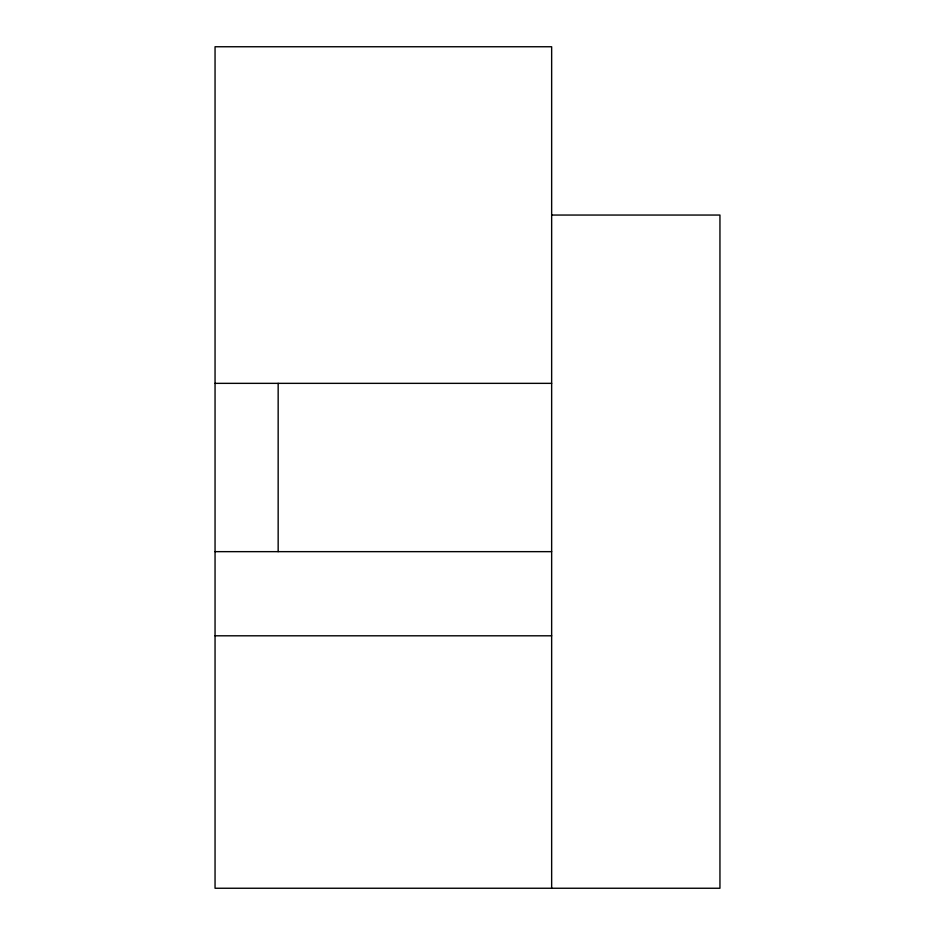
<?xml version="1.0" encoding="UTF-8"?>
<svg xmlns="http://www.w3.org/2000/svg" width="935" height="935" viewBox="0 0 935 935"><rect width="100%" height="100%" fill="white"/><g stroke="black" fill="none" stroke-linecap="round" stroke-linejoin="round"><path stroke-width="1.4" d="M551.65 215.05L719.95 215.05L719.95 888.25L215.05 888.25L215.05 46.75L551.65 46.75L551.65 888.25M215.05 383.35L551.65 383.35M215.05 551.65L551.65 551.65M215.05 635.8L551.65 635.8M278.162 383.35L278.162 551.65"/></g></svg>
